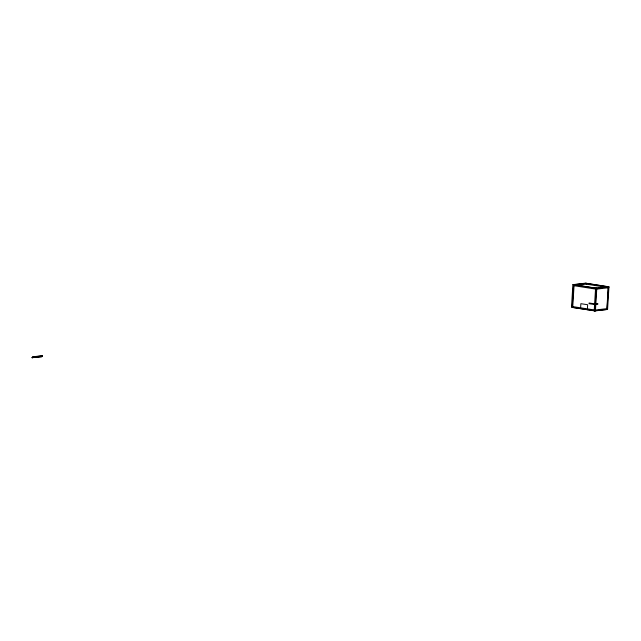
<?xml version="1.0" encoding="UTF-8"?>
<svg xmlns="http://www.w3.org/2000/svg" width="641" height="641" viewBox="0 0 641 641"><rect width="100%" height="100%" fill="white"/><g stroke="black" fill="none" stroke-linecap="round" stroke-linejoin="round"><path stroke-width="0.96" d="M572.878 284.652L571.5 307.271L594.904 310.933L607.564 309.427L608.95 286.807L585.545 283.154L572.878 284.652L596.29 288.314L608.95 286.807M572.725 307.319L574.104 284.708L596.803 288.25L595.425 310.869L572.205 307.384L573.591 284.764L586.251 283.266L586.195 284.131L573.535 285.638L596.234 289.179L608.894 287.681L586.195 284.131M580.57 308.553L580.866 303.682L587.661 304.739L587.364 309.611L589.207 309.395M595.04 304.619L595.08 303.922L597.821 303.594L597.781 304.291L595.04 304.619L589.039 303.682L589.087 302.985L595.08 303.922M594.904 310.933L596.29 288.314M606.859 309.323L608.245 286.703L595.577 288.202L594.199 310.821L607.564 309.427M607.051 309.491L608.429 286.872L585.73 283.33M32.05 357.678L32.595 356.821L42.266 355.731L41.889 356.765L32.05 357.678L41.721 356.588L42.266 355.731M32.218 357.846L32.763 356.989L42.434 355.899M607.62 308.561L594.96 310.06L572.261 306.518"/></g></svg>
